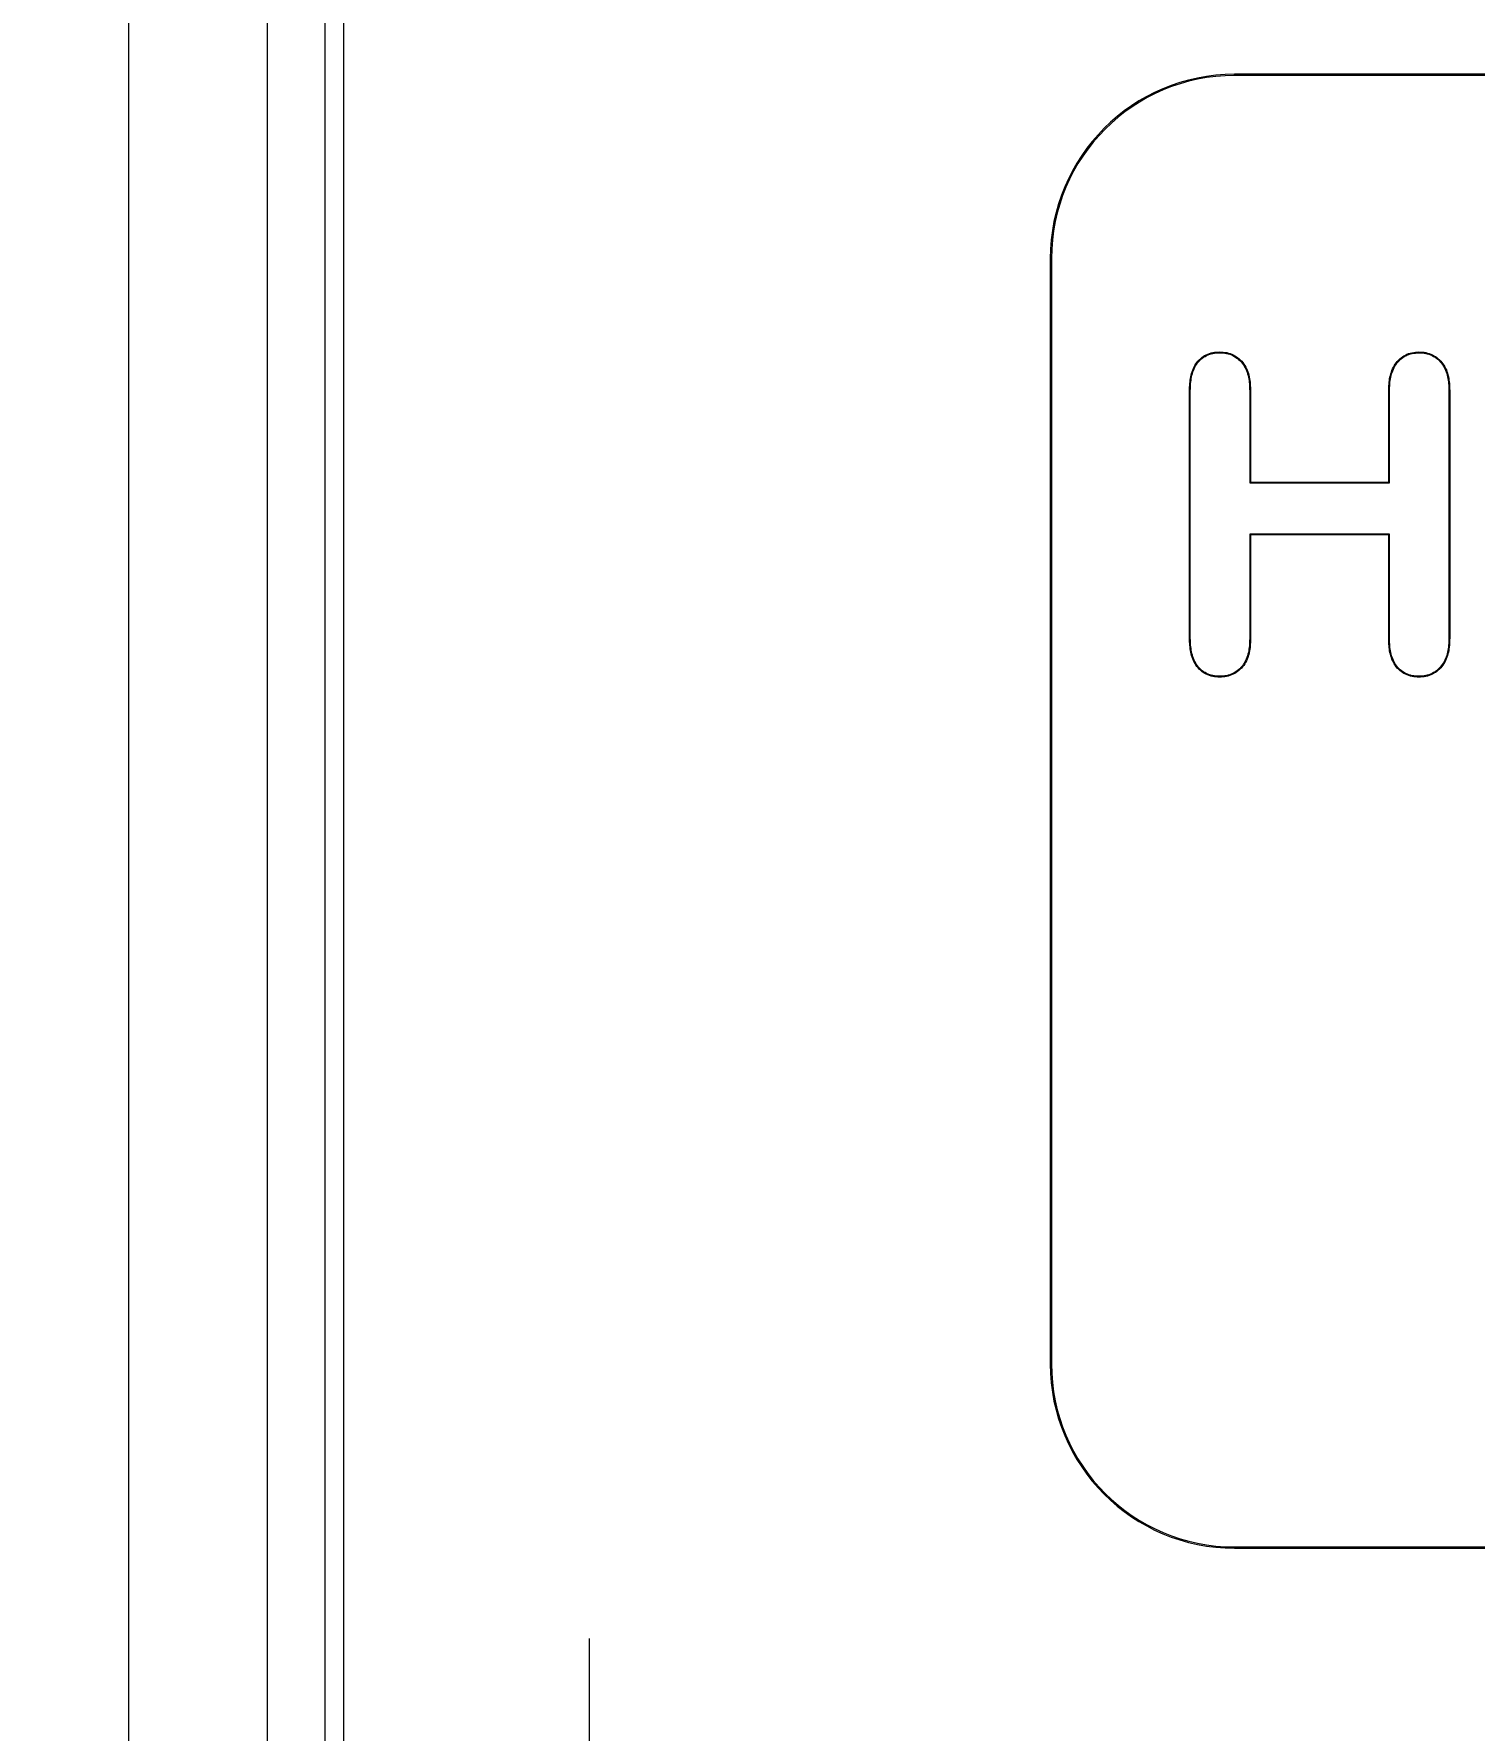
# Model space of a CAD drawing. Header units: millimetres. Extents: x 14 to 415, y 15 to 319.
# Drawn here: x 51.85 to 66.28, y 62.19 to 79.19 of the extents above; entities that cross this region are included whole.
import ezdxf

# ---------------------------------------------------------------- set-up
doc = ezdxf.new("R2010")
doc.units = ezdxf.units.MM
doc.header["$LTSCALE"] = 1.538462
for name, color, linetype, lineweight in [('Dimension (ANSI)', 7, 'Continuous', 9), ('Visible (ANSI)', 7, 'Continuous', 9), ('Visible Narrow (ANSI)', 7, 'Continuous', 9)]:
    doc.layers.add(name, color=color, linetype=linetype, lineweight=lineweight)
doc.styles.add('Note Text (ANSI)', font='arial.ttf')
doc.dimstyles.new('Default - mm (ANSI)', dxfattribs={"dimscale": 1.538462, "dimtxt": 2, "dimasz": 2, "dimexe": 3.175, "dimexo": 1, "dimgap": 0.8, "dimtad": 0, "dimtih": 1, "dimtoh": 1, "dimrnd": 1e-08, "dimzin": 4, "dimdsep": 46, "dimtxsty": 'Note Text (ANSI)', "dimblk": 'Filled-1', "dimcen": 0.09, "dimdle": 10, "dimclrd": 256, "dimclre": 256, "dimclrt": 256, "dimadec": 1, "dimazin": 0, "dimtfac": 1.524, "dimtofl": 0, "dimtmove": 0, "dimatfit": 3, "dimfxl": 0, "dimtolj": 1, "dimtzin": 0, "dimlwd": -1, "dimlwe": -1, "dimarcsym": 0})

# ---------------------------------------------------------------- blocks, each defined once
blk = doc.blocks.new('Filled-1')
at = {"color": 0}
for p, q in [((0, 0), (-1, 0.15)), ((-1, 0.15), (-1, -0.15)), ((-1, 0), (0, 0)), ((-1, -0.15), (0, 0))]:
    blk.add_line(p, q, dxfattribs=at)
at = {"color": 0, "flags": 128}
blk.add_lwpolyline([(-1, -0.15), (0, 0), (-1, 0.15), (-1, -0.15)], dxfattribs=at)
at = {"color": 0}
blk.add_solid([(-1, -0.15), (0, 0), (-1, 0.15), (-1, -0.15)], dxfattribs=at)
blk = doc.blocks.new('*D23')
at = {"layer": 'Defpoints', "color": 0, "transparency": 16777216}
for p in [(57.418, 58.224), (52.803, 50.628), (57.418, 50.629)]:
    blk.add_point(p, dxfattribs=at)
at = {"layer": 'Dimension (ANSI)', "transparency": 16777216}
for p, q in [((57.418, 52.167), (57.418, 63.109)), ((49.726, 58.224), (46.649, 58.224)), ((60.495, 58.224), (63.572, 58.224))]:
    blk.add_line(p, q, dxfattribs=at)
at = {"layer": 'Dimension (ANSI)', "transparency": 16777216, "xscale": 3.076923076923077, "yscale": 3.076923076923077, "zscale": 3.076923076923077}
blk.add_blockref('Filled-1', (52.803, 58.224), dxfattribs=at)
at = {"layer": 'Dimension (ANSI)', "transparency": 16777216, "xscale": 3.076923076923077, "yscale": 3.076923076923077, "zscale": 3.076923076923077, "rotation": 180}
blk.add_blockref('Filled-1', (57.418, 58.224), dxfattribs=at)
at = {"layer": 'Dimension (ANSI)', "transparency": 16777216, "insert": (40.741, 58.224), "char_height": 3.0769, "attachment_point": 5, "style": 'Note Text (ANSI)'}
blk.add_mtext('\\A1; 5.00\\P[.20]', dxfattribs=at)

msp = doc.modelspace()

# ---------------------------------------------------------------- linework, layer by layer
at = {"layer": 'Visible (ANSI)'}
for p, q in [((52.8027, 50.6278), (52.8027, 92.1677)), ((54.1873, 88.0136), (54.1873, 54.7819)), ((97.1104, 78.7824), (63.8796, 78.7824)), ((97.1104, 78.7703), (63.8796, 78.7703)), ((62.0334, 76.9362), (62.0334, 65.8593)), ((62.0455, 76.9362), (62.0455, 65.8593)), ((63.7311, 75.992), (63.7311, 76.0001)), ((65.727, 75.992), (65.7269, 76.0001)), ((63.4288, 73.1305), (63.4288, 75.6131)), ((63.4368, 75.613), (63.4288, 75.6131)), ((63.4368, 73.1306), (63.4368, 75.613)), ((64.0317, 75.6092), (64.0397, 75.6093)), ((64.0317, 75.6092), (64.0317, 74.6886)), ((64.0397, 75.6093), (64.0397, 74.6967)), ((65.4246, 74.6967), (65.4246, 75.6093)), ((65.4326, 75.6092), (65.4246, 75.6093)), ((65.4326, 74.6886), (65.4326, 75.6092)), ((66.0275, 75.613), (66.0355, 75.6131)), ((66.0275, 75.613), (66.0275, 73.1306)), ((66.0355, 75.6131), (66.0355, 73.1305)), ((64.0317, 74.6886), (64.0397, 74.6967)), ((64.0317, 74.6886), (65.4326, 74.6886)), ((64.0397, 74.6967), (65.4246, 74.6967)), ((65.4326, 74.6886), (65.4246, 74.6967)), ((64.0317, 74.1753), (64.0317, 73.1248)), ((65.4326, 74.1753), (64.0317, 74.1753)), ((64.0317, 74.1753), (64.0397, 74.1672)), ((65.4246, 74.1672), (64.0397, 74.1672)), ((64.0397, 74.1672), (64.0397, 73.1248)), ((65.4326, 74.1753), (65.4246, 74.1672)), ((65.4246, 73.1248), (65.4246, 74.1672)), ((65.4326, 73.1249), (65.4326, 74.1753)), ((63.4368, 73.1306), (63.4288, 73.1305)), ((64.0317, 73.1248), (64.0397, 73.1248)), ((65.4326, 73.1249), (65.4246, 73.1248)), ((66.0275, 73.1306), (66.0355, 73.1305)), ((63.7311, 72.7497), (63.7311, 72.7416)), ((65.7268, 72.7497), (65.7269, 72.7416)), ((63.8796, 64.0252), (97.1104, 64.0252)), ((63.8796, 64.0131), (97.1104, 64.0131))]:
    msp.add_line(p, q, dxfattribs=at)
for centre, radius, start, end in [((63.8796, 76.9362), 1.8462, 90, 180), ((63.8796, 76.9362), 1.8341, 90, 180), ((63.8796, 65.8593), 1.8462, 180, 270), ((63.8796, 65.8593), 1.8341, 180, 270)]:
    msp.add_arc(centre, radius, start, end, dxfattribs=at)
for points, knots in [([(63.4288, 75.6131), (63.43, 75.6596), (63.432, 75.7061), (63.4513, 75.797), (63.4662, 75.842), (63.5184, 75.9189), (63.5541, 75.951), (63.6169, 75.9816), (63.6391, 75.9893), (63.6845, 75.9982), (63.7078, 75.9992), (63.7311, 76.0001)], [0, 0, 0, 0, 0.00014998018, 0.00014998018, 0.00029996036, 0.00029996036, 0.00044994054, 0.00044994054, 0.00052493063, 0.00052493063, 0.00059992072, 0.00059992072, 0.00059992072, 0.00059992072]), ([(63.4368, 75.613), (63.438, 75.6595), (63.4401, 75.7051), (63.459, 75.7946), (63.4736, 75.8385), (63.5244, 75.9133), (63.5588, 75.9443), (63.6198, 75.974), (63.6414, 75.9816), (63.6852, 75.9902), (63.7079, 75.9911), (63.7311, 75.992)], [0, 0, 0, 0, 0.00014666508, 0.00014666508, 0.00029344041, 0.00029344041, 0.00044021573, 0.00044021573, 0.0005136034, 0.0005136034, 0.00058665241, 0.00058665241, 0.00058665241, 0.00058665241]), ([(63.7311, 76.0001), (63.7546, 75.9991), (63.7782, 75.9982), (63.8242, 75.9888), (63.8466, 75.9807), (63.9101, 75.9498), (63.9464, 75.9176), (64.0003, 75.8405), (64.0171, 75.7955), (64.0367, 75.7035), (64.0385, 75.6563), (64.0397, 75.6093)], [0, 0, 0, 0, 0.00007539671, 0.00007539671, 0.00015079341, 0.00015079341, 0.00030158682, 0.00030158682, 0.00045238023, 0.00045238023, 0.00060317364, 0.00060317364, 0.00060317364, 0.00060317364]), ([(63.7311, 75.992), (63.7546, 75.9911), (63.7775, 75.9901), (63.8218, 75.9811), (63.8436, 75.9732), (63.9055, 75.9431), (63.9405, 75.912), (63.993, 75.8369), (64.0093, 75.793), (64.0287, 75.7026), (64.0305, 75.6562), (64.0317, 75.6092)], [0, 0, 0, 0, 0.00007337429, 0.00007337429, 0.00014708419, 0.00014708419, 0.000294504, 0.000294504, 0.0004419238, 0.0004419238, 0.00058923348, 0.00058923348, 0.00058923348, 0.00058923348]), ([(65.4246, 75.6093), (65.4258, 75.6558), (65.4276, 75.7025), (65.4472, 75.7936), (65.4632, 75.8382), (65.515, 75.9157), (65.5507, 75.9479), (65.6124, 75.9805), (65.6347, 75.9882), (65.6804, 75.9974), (65.7036, 75.9987), (65.7269, 76.0001)], [0, 0, 0, 0, 0.00015000309, 0.00015000309, 0.00030000617, 0.00030000617, 0.00045000926, 0.00045000926, 0.0005250108, 0.0005250108, 0.00060001234, 0.00060001234, 0.00060001234, 0.00060001234]), ([(65.4326, 75.6092), (65.4338, 75.6557), (65.4357, 75.7016), (65.4549, 75.7911), (65.4706, 75.8348), (65.5209, 75.9102), (65.5558, 75.9415), (65.6155, 75.973), (65.637, 75.9804), (65.6811, 75.9893), (65.7038, 75.9907), (65.727, 75.992)], [0, 0, 0, 0, 0.00014672585, 0.00014672585, 0.00029356026, 0.00029356026, 0.00044039468, 0.00044039468, 0.00051381189, 0.00051381189, 0.00058681109, 0.00058681109, 0.00058681109, 0.00058681109]), ([(65.7269, 76.0001), (65.7503, 75.9991), (65.7737, 75.9982), (65.8194, 75.989), (65.8417, 75.981), (65.9049, 75.9503), (65.9414, 75.919), (65.9957, 75.8427), (66.0126, 75.7981), (66.0325, 75.7067), (66.0344, 75.6598), (66.0355, 75.6131)], [0, 0, 0, 0, 0.00007494447, 0.00007494447, 0.00014988894, 0.00014988894, 0.00029977789, 0.00029977789, 0.00044966683, 0.00044966683, 0.00059955577, 0.00059955577, 0.00059955577, 0.00059955577]), ([(65.727, 75.992), (65.7503, 75.9911), (65.773, 75.9901), (65.8171, 75.9812), (65.8388, 75.9735), (65.9003, 75.9436), (65.9356, 75.9132), (65.9884, 75.8391), (66.0049, 75.7956), (66.0245, 75.7059), (66.0263, 75.6597), (66.0275, 75.613)], [0, 0, 0, 0, 0.00007283852, 0.00007283852, 0.00014609124, 0.00014609124, 0.00029259669, 0.00029259669, 0.00043910213, 0.00043910213, 0.00058549969, 0.00058549969, 0.00058549969, 0.00058549969]), ([(63.7311, 72.7416), (63.7078, 72.7429), (63.6846, 72.7442), (63.639, 72.7532), (63.6168, 72.7609), (63.5543, 72.7921), (63.5187, 72.8243), (63.4673, 72.9019), (63.4512, 72.9464), (63.4319, 73.0374), (63.4301, 73.0841), (63.4288, 73.1305)], [0, 0, 0, 0, 0.00007455716, 0.00007455716, 0.00014911431, 0.00014911431, 0.00029822863, 0.00029822863, 0.00044734294, 0.00044734294, 0.00059645725, 0.00059645725, 0.00059645725, 0.00059645725]), ([(63.7311, 72.7497), (63.708, 72.751), (63.6853, 72.7522), (63.6413, 72.761), (63.6197, 72.7684), (63.5592, 72.7986), (63.5247, 72.8298), (63.4748, 72.9053), (63.4589, 72.9489), (63.44, 73.0383), (63.4381, 73.0842), (63.4368, 73.1306)], [0, 0, 0, 0, 0.00007243014, 0.00007243014, 0.00014527467, 0.00014527467, 0.00029096374, 0.00029096374, 0.00043665281, 0.00043665281, 0.00058222642, 0.00058222642, 0.00058222642, 0.00058222642]), ([(64.0397, 73.1248), (64.0386, 73.0784), (64.0367, 73.0318), (64.0158, 72.9413), (63.999, 72.897), (63.9444, 72.8217), (63.9077, 72.7912), (63.8453, 72.7603), (63.823, 72.7526), (63.7775, 72.7437), (63.7543, 72.7427), (63.7311, 72.7416)], [0, 0, 0, 0, 0.00014996708, 0.00014996708, 0.00029993415, 0.00029993415, 0.00044990123, 0.00044990123, 0.00052488477, 0.00052488477, 0.00059986831, 0.00059986831, 0.00059986831, 0.00059986831]), ([(64.0317, 73.1248), (64.0306, 73.0784), (64.0286, 73.0328), (64.0081, 72.9439), (63.9917, 72.9006), (63.9387, 72.8275), (63.9029, 72.7978), (63.8423, 72.7678), (63.8208, 72.7604), (63.7768, 72.7518), (63.7542, 72.7507), (63.7311, 72.7497)], [0, 0, 0, 0, 0.00014659432, 0.00014659432, 0.00029328873, 0.00029328873, 0.00043998314, 0.00043998314, 0.00051333034, 0.00051333034, 0.00058625981, 0.00058625981, 0.00058625981, 0.00058625981]), ([(65.7269, 72.7416), (65.7038, 72.7425), (65.6807, 72.7434), (65.6356, 72.7526), (65.6137, 72.7606), (65.5515, 72.7909), (65.5156, 72.8221), (65.4639, 72.8985), (65.447, 72.9423), (65.4277, 73.0325), (65.4259, 73.0788), (65.4246, 73.1248)], [0, 0, 0, 0, 0.00007391332, 0.00007391332, 0.00014782664, 0.00014782664, 0.00029565329, 0.00029565329, 0.00044347993, 0.00044347993, 0.00059130657, 0.00059130657, 0.00059130657, 0.00059130657]), ([(65.7268, 72.7497), (65.7038, 72.7506), (65.6814, 72.7515), (65.6381, 72.7603), (65.6167, 72.7681), (65.5561, 72.7976), (65.5215, 72.8277), (65.4713, 72.902), (65.4547, 72.9448), (65.4358, 73.0333), (65.434, 73.0789), (65.4326, 73.1249)], [0, 0, 0, 0, 0.00007182345, 0.00007182345, 0.00014404695, 0.00014404695, 0.00028849394, 0.00028849394, 0.00043294094, 0.00043294094, 0.00057726615, 0.00057726615, 0.00057726615, 0.00057726615]), ([(66.0275, 73.1306), (66.0264, 73.0838), (66.0245, 73.0378), (66.004, 72.9481), (65.988, 72.9043), (65.9353, 72.8301), (65.8995, 72.7995), (65.8389, 72.7686), (65.8172, 72.7612), (65.7729, 72.7524), (65.7501, 72.751), (65.7268, 72.7497)], [0, 0, 0, 0, 0.00014774393, 0.00014774393, 0.00029558327, 0.00029558327, 0.00044342261, 0.00044342261, 0.00051734228, 0.00051734228, 0.00059085747, 0.00059085747, 0.00059085747, 0.00059085747]), ([(66.0355, 73.1305), (66.0345, 73.0837), (66.0325, 73.0368), (66.0117, 72.9456), (65.9954, 72.9007), (65.9411, 72.8243), (65.9045, 72.7929), (65.8419, 72.7611), (65.8195, 72.7535), (65.7736, 72.7443), (65.7503, 72.743), (65.7269, 72.7416)], [0, 0, 0, 0, 0.00015100239, 0.00015100239, 0.00030200479, 0.00030200479, 0.00045300718, 0.00045300718, 0.00052850838, 0.00052850838, 0.00060400958, 0.00060400958, 0.00060400958, 0.00060400958])]:
    msp.add_open_spline(points, degree=3, knots=knots, dxfattribs=at)
at = {"layer": 'Visible Narrow (ANSI)'}
for p, q in [((54.7675, 55.3621), (54.7675, 87.4334)), ((54.9521, 87.4334), (54.9521, 55.3621)), ((63.8796, 78.7703), (63.8796, 78.7824)), ((62.0455, 76.9362), (62.0334, 76.9362)), ((62.0455, 65.8593), (62.0334, 65.8593)), ((63.8796, 64.0252), (63.8796, 64.0131))]:
    msp.add_line(p, q, dxfattribs=at)

# ---------------------------------------------------------------- dimensions: what is measured, and where the dimension line sits
at = {"layer": 'Dimension (ANSI)'}
dim = msp.add_linear_dim(base=(57.418, 58.2245), p1=(52.8027, 50.6278), p2=(57.418, 50.6285), angle=180, text=' <>\\X[.20]', dimstyle='Default - mm (ANSI)', override={"dimtih": 0, "dimtoh": 0, "dimdec": 2, "dimlfac": 1.083333, "dimpost": '\\X', "dimse1": 1, "dimtp": 0, "dimtm": 0, "dimtdec": 2, "dimatfit": 1}, dxfattribs=at)
dim.commit()
dim.dimension.update_dxf_attribs({"geometry": '*D23', "text_midpoint": (40.7407, 58.2245), "dimtype": 160})

doc.saveas('drawing.dxf')
